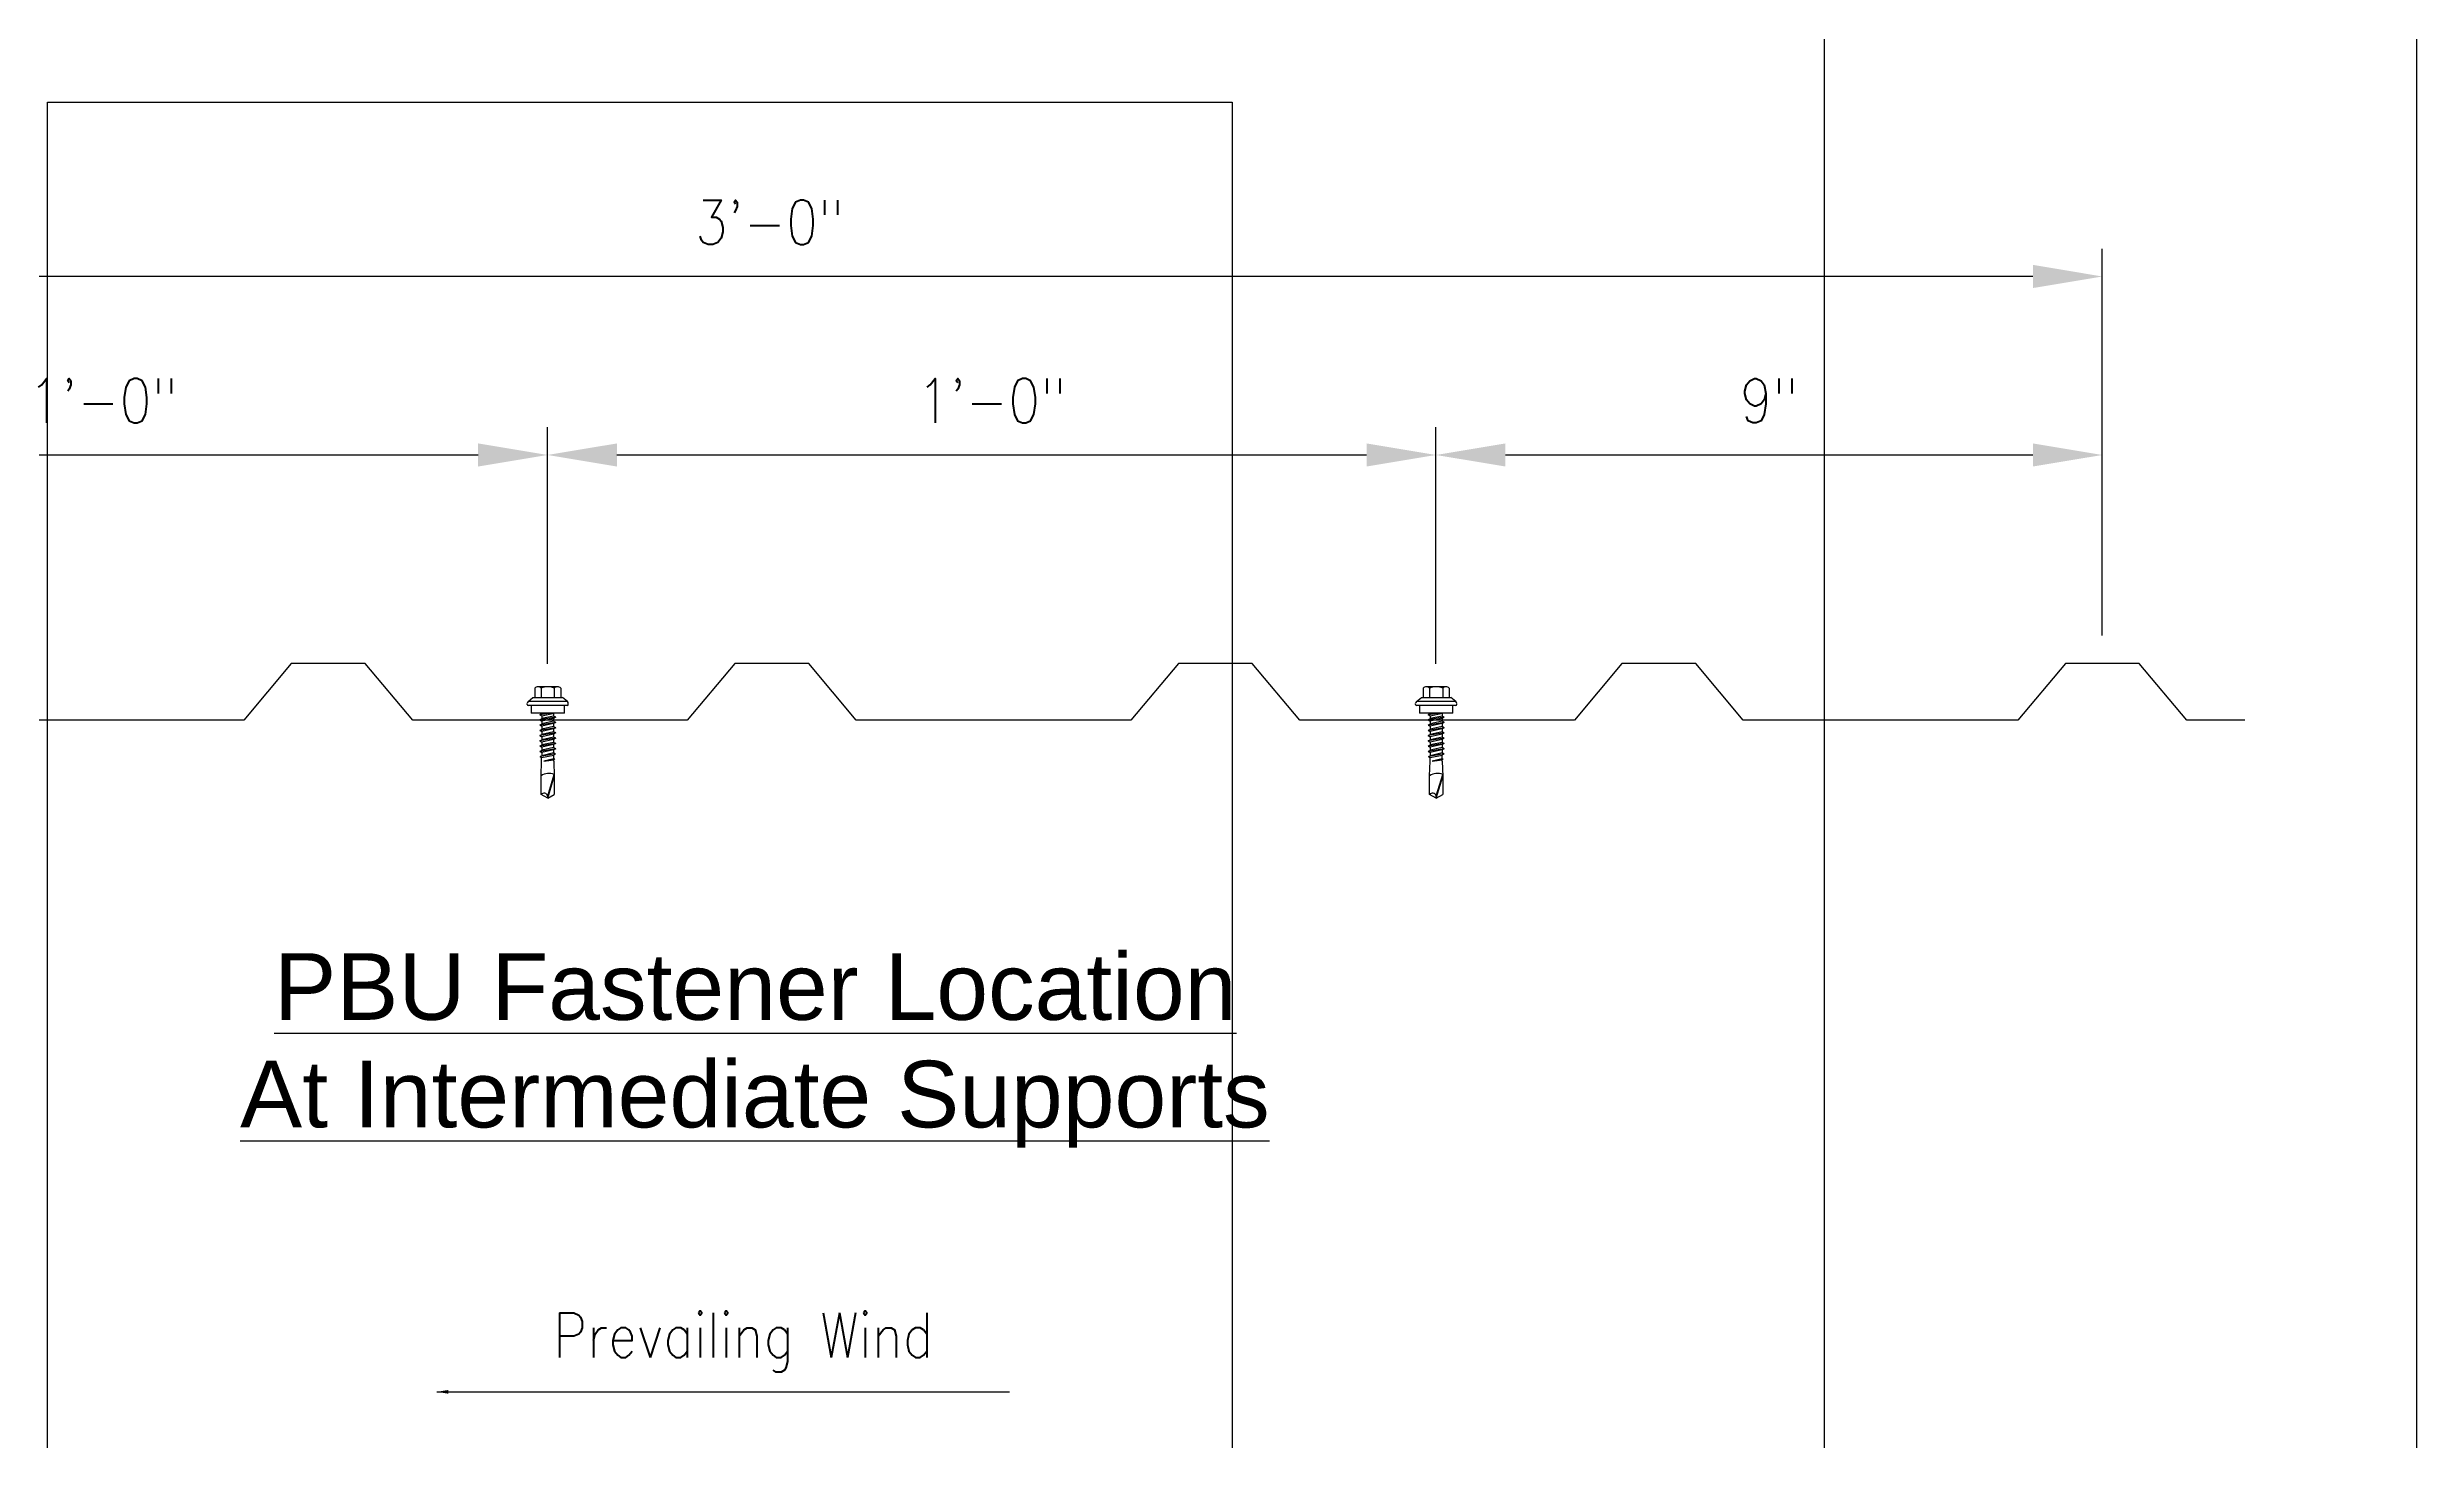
# Model space of a CAD drawing. Header units: inches. Extents: x -24 to 24, y -29.2 to 29.3.
# Drawn here: x -8 to 24, y -8.29 to 10.51 of the extents above; entities that cross this region are included whole.
import ezdxf

# ---------------------------------------------------------------- set-up
doc = ezdxf.new("R2010")
doc.units = ezdxf.units.IN
doc.header["$MEASUREMENT"] = 0
doc.layers.get('DEFPOINTS').update_dxf_attribs({"linetype": 'CONTINUOUS'})
for name, color, linetype in [('NCI_Dimensions', 3, 'CONTINUOUS'), ('NCI_Fasteners', 40, 'CONTINUOUS'), ('NCI_Panels', 152, 'CONTINUOUS'), ('NCI_Text', 3, 'CONTINUOUS')]:
    doc.layers.add(name, color=color, linetype=linetype)
for name, color, linetype, plot in [('NCI_Internal_Info', 7, 'CONTINUOUS', False), ('NCI_Internal_Info @ 2', 7, 'CONTINUOUS', False), ('NCI_Internal_Info @ 4', 7, 'CONTINUOUS', False), ('NCI_Internal_Info @ 6', 7, 'CONTINUOUS', False)]:
    doc.layers.add(name, color=color, linetype=linetype, plot=plot)
doc.styles.add('NCI_Bold', font='arial.ttf')
doc.styles.add('NCI_Detail', font='simplex.shx', dxfattribs={"width": 0.85, "height": 0.1})
doc.styles.add('NCI_DetailNA', font='simplex.shx', dxfattribs={"width": 0.85})
doc.dimstyles.new('NCI_Detail', dxfattribs={"dimtxt": 0.1, "dimasz": 0.15625, "dimexe": 0.0625, "dimexo": 0.0625, "dimgap": 0.0625, "dimtad": 1, "dimdec": 4, "dimzin": 3, "dimdsep": 46, "dimlunit": 4, "dimtxsty": 'NCI_DetailNA', "dimcen": 0.125, "dimclrd": 9, "dimclre": 9, "dimadec": 3, "dimazin": 2, "dimtfac": 0.66667, "dimtdec": 4, "dimtix": 1, "dimtmove": 1, "dimatfit": 3, "dimfxl": 0.18, "dimtolj": 1, "dimtzin": 0, "dimlwd": 25, "dimlwe": 25, "dimarcsym": 0})

# ---------------------------------------------------------------- blocks, each defined once
blk = doc.blocks.new('DetailOutline8511-2')
at = {"layer": 'NCI_Internal_Info'}
blk.add_lwpolyline([(-4, 4.8866), (4, 4.8866), (4, -4.8646), (-4, -4.8646)], close=True, dxfattribs=at)
blk = doc.blocks.new('*U45')
at = {"layer": 'NCI_Internal_Info @ 2', "xscale": 2, "yscale": 2, "zscale": 2}
blk.add_blockref('DetailOutline8511-2', (0, 0), dxfattribs=at)
at = {"layer": 'NCI_Internal_Info @ 4', "xscale": 4, "yscale": 4, "zscale": 4}
blk.add_blockref('DetailOutline8511-2', (0, 0), dxfattribs=at)
at = {"layer": 'NCI_Internal_Info @ 6', "xscale": 6, "yscale": 6, "zscale": 6}
blk.add_blockref('DetailOutline8511-2', (0, 0), dxfattribs=at)
blk = doc.blocks.new('*D35')
at = {"layer": 'DEFPOINTS', "color": 0, "transparency": 16777216}
for p in [(-16.245, 7.419), (-16.245, 2.568), (19.755, 2.568)]:
    blk.add_point(p, dxfattribs=at)
at = {"layer": 'NCI_Dimensions', "color": 9, "lineweight": 25, "transparency": 16777216}
for p, q in [((-16.245, 2.943), (-16.245, 7.794)), ((19.755, 2.943), (19.755, 7.794)), ((18.818, 7.419), (-15.307, 7.419))]:
    blk.add_line(p, q, dxfattribs=at)
at = {"layer": 'NCI_Dimensions', "color": 9, "transparency": 16777216}
for points in [[(-15.307, 7.576), (-15.307, 7.263), (-16.245, 7.419)], [(18.818, 7.576), (18.818, 7.263), (19.755, 7.419)]]:
    blk.add_solid(points, dxfattribs=at)
at = {"layer": 'NCI_Dimensions', "color": 0, "transparency": 16777216, "insert": (1.755, 8.151), "char_height": 0.6, "attachment_point": 5, "style": 'NCI_DetailNA'}
blk.add_mtext('\\A1;3\'-0"', dxfattribs=at)
blk = doc.blocks.new('*D36')
at = {"layer": 'DEFPOINTS', "color": 0, "transparency": 16777216}
for p in [(-1.245, 5.008), (-13.245, 2.568), (-1.245, 1.811)]:
    blk.add_point(p, dxfattribs=at)
at = {"layer": 'NCI_Dimensions', "color": 9, "lineweight": 25, "transparency": 16777216}
for p, q in [((-13.245, 2.943), (-13.245, 5.383)), ((-1.245, 2.186), (-1.245, 5.383)), ((-12.307, 5.008), (-2.182, 5.008))]:
    blk.add_line(p, q, dxfattribs=at)
at = {"layer": 'NCI_Dimensions', "color": 9, "transparency": 16777216}
for points in [[(-12.307, 5.164), (-12.307, 4.852), (-13.245, 5.008)], [(-2.182, 5.164), (-2.182, 4.852), (-1.245, 5.008)]]:
    blk.add_solid(points, dxfattribs=at)
at = {"layer": 'NCI_Dimensions', "color": 0, "transparency": 16777216, "insert": (-7.245, 5.74), "char_height": 0.6, "attachment_point": 5, "style": 'NCI_DetailNA'}
blk.add_mtext('\\A1;1\'-0"', dxfattribs=at)
blk = doc.blocks.new('*D37')
at = {"layer": 'DEFPOINTS', "color": 0, "transparency": 16777216}
for p in [(10.755, 5.008), (-1.245, 2.568), (10.755, 1.811)]:
    blk.add_point(p, dxfattribs=at)
at = {"layer": 'NCI_Dimensions', "color": 9, "lineweight": 25, "transparency": 16777216}
for p, q in [((-1.245, 2.943), (-1.245, 5.383)), ((10.755, 2.186), (10.755, 5.383)), ((-0.307, 5.008), (9.818, 5.008))]:
    blk.add_line(p, q, dxfattribs=at)
at = {"layer": 'NCI_Dimensions', "color": 9, "transparency": 16777216}
for points in [[(-0.307, 5.164), (-0.307, 4.852), (-1.245, 5.008)], [(9.818, 5.164), (9.818, 4.852), (10.755, 5.008)]]:
    blk.add_solid(points, dxfattribs=at)
at = {"layer": 'NCI_Dimensions', "color": 0, "transparency": 16777216, "insert": (4.755, 5.74), "char_height": 0.6, "attachment_point": 5, "style": 'NCI_DetailNA'}
blk.add_mtext('\\A1;1\'-0"', dxfattribs=at)
blk = doc.blocks.new('*D38')
at = {"layer": 'DEFPOINTS', "color": 0, "transparency": 16777216}
for p in [(19.755, 5.008), (10.755, 2.186), (19.755, 2.193)]:
    blk.add_point(p, dxfattribs=at)
at = {"layer": 'NCI_Dimensions', "color": 9, "lineweight": 25, "transparency": 16777216}
for p, q in [((10.755, 2.561), (10.755, 5.383)), ((19.755, 2.568), (19.755, 5.383)), ((11.693, 5.008), (18.818, 5.008))]:
    blk.add_line(p, q, dxfattribs=at)
at = {"layer": 'NCI_Dimensions', "color": 9, "transparency": 16777216}
for points in [[(11.693, 5.164), (11.693, 4.852), (10.755, 5.008)], [(18.818, 5.164), (18.818, 4.852), (19.755, 5.008)]]:
    blk.add_solid(points, dxfattribs=at)
at = {"layer": 'NCI_Dimensions', "color": 0, "transparency": 16777216, "insert": (15.255, 5.74), "char_height": 0.6, "attachment_point": 5, "style": 'NCI_DetailNA'}
blk.add_mtext('\\A1;9"', dxfattribs=at)
blk = doc.blocks.new('#17A')
at = {"layer": 'NCI_Fasteners', "linetype": 'Continuous', "ltscale": 2}
for p, q in [((-0.176, 0.336), (-0.176, 0.21)), ((0.132, 0.355), (-0.132, 0.355)), ((-0.088, 0.336), (-0.088, 0.21)), ((0.088, 0.336), (0.088, 0.21)), ((0.176, 0.336), (0.176, 0.21)), ((-0.277, 0.116), (-0.277, 0.131)), ((-0.266, 0.154), (-0.2, 0.21)), ((0.266, 0.154), (-0.266, 0.154)), ((0.266, 0.1), (-0.266, 0.1)), ((-0.225, 0.1), (-0.225, 0)), ((0.225, 0), (-0.225, 0)), ((-0.2, 0.21), (0.2, 0.21)), ((-0.107, -0.021), (0.019, 0)), ((-0.08, -0.005), (-0.08, 0)), ((-0.08, -0.005), (-0.057, 0)), ((-0.08, -0.037), (0.085, 0)), ((0.266, 0.154), (0.2, 0.21)), ((0.225, 0), (0.225, 0.1)), ((0.277, 0.116), (0.277, 0.131)), ((-0.107, -0.021), (-0.08, -0.005)), ((-0.107, -0.021), (-0.08, -0.037)), ((0.108, -0.056), (-0.107, -0.092)), ((-0.107, -0.092), (-0.08, -0.076)), ((-0.107, -0.092), (-0.08, -0.108)), ((0.108, -0.127), (-0.107, -0.163)), ((-0.107, -0.163), (-0.08, -0.147)), ((-0.107, -0.163), (-0.08, -0.179)), ((0.108, -0.198), (-0.107, -0.234)), ((-0.107, -0.234), (-0.08, -0.218)), ((-0.107, -0.234), (-0.08, -0.25)), ((0.108, -0.269), (-0.107, -0.305)), ((-0.107, -0.305), (-0.08, -0.289)), ((-0.107, -0.305), (-0.08, -0.321)), ((-0.08, -0.037), (-0.08, -0.076)), ((0.08, -0.041), (-0.08, -0.076)), ((0.08, -0.072), (-0.08, -0.108)), ((-0.08, -0.108), (-0.08, -0.147)), ((0.08, -0.112), (-0.08, -0.147)), ((0.08, -0.143), (-0.08, -0.179)), ((-0.08, -0.179), (-0.08, -0.218)), ((0.08, -0.183), (-0.08, -0.218)), ((0.08, -0.214), (-0.08, -0.25)), ((-0.08, -0.25), (-0.08, -0.289)), ((0.08, -0.254), (-0.08, -0.289)), ((0.08, -0.285), (-0.08, -0.321)), ((0.08, -0.001), (0.08, -0.041)), ((0.108, -0.056), (0.08, -0.041)), ((0.108, -0.056), (0.08, -0.072)), ((0.08, -0.072), (0.08, -0.112)), ((0.108, -0.127), (0.08, -0.112)), ((0.108, -0.127), (0.08, -0.143)), ((0.08, -0.143), (0.08, -0.183)), ((0.108, -0.198), (0.08, -0.183)), ((0.108, -0.198), (0.08, -0.214)), ((0.08, -0.214), (0.08, -0.254)), ((0.108, -0.269), (0.08, -0.254)), ((0.108, -0.269), (0.08, -0.285)), ((0.08, -0.285), (0.08, -0.325)), ((0.108, -0.34), (-0.107, -0.376)), ((-0.107, -0.376), (-0.08, -0.36)), ((-0.107, -0.376), (-0.08, -0.392)), ((0.108, -0.411), (-0.107, -0.447)), ((-0.107, -0.447), (-0.08, -0.431)), ((-0.107, -0.447), (-0.08, -0.463)), ((0.108, -0.482), (-0.107, -0.518)), ((-0.107, -0.518), (-0.08, -0.502)), ((-0.107, -0.518), (-0.08, -0.534)), ((-0.103, -0.588), (-0.081, -0.576)), ((-0.103, -0.588), (-0.082, -0.601)), ((0.107, -0.553), (-0.101, -0.588)), ((-0.083, -0.65), (-0.082, -0.601)), ((-0.082, -0.601), (0.081, -0.568)), ((-0.08, -0.534), (-0.081, -0.576)), ((0.08, -0.538), (-0.081, -0.576)), ((-0.08, -0.321), (-0.08, -0.36)), ((0.08, -0.325), (-0.08, -0.36)), ((0.08, -0.356), (-0.08, -0.392)), ((-0.08, -0.392), (-0.08, -0.431)), ((0.08, -0.396), (-0.08, -0.431)), ((0.08, -0.427), (-0.08, -0.463)), ((-0.08, -0.463), (-0.08, -0.502)), ((0.08, -0.467), (-0.08, -0.502)), ((0.08, -0.498), (-0.08, -0.534)), ((0.082, -0.617), (-0.054, -0.65)), ((0.096, -0.624), (-0.054, -0.65)), ((-0.054, -0.65), (0.083, -0.632)), ((0.108, -0.34), (0.08, -0.325)), ((0.108, -0.34), (0.08, -0.356)), ((0.08, -0.356), (0.08, -0.396)), ((0.108, -0.411), (0.08, -0.396)), ((0.108, -0.411), (0.08, -0.427)), ((0.08, -0.427), (0.08, -0.467)), ((0.108, -0.482), (0.08, -0.467)), ((0.108, -0.482), (0.08, -0.498)), ((0.08, -0.498), (0.08, -0.538)), ((0.107, -0.553), (0.08, -0.538)), ((0.107, -0.553), (0.081, -0.568)), ((0.082, -0.617), (0.081, -0.568)), ((0.096, -0.624), (0.082, -0.617)), ((0.096, -0.624), (0.083, -0.632)), ((0.083, -0.65), (0.083, -0.632)), ((-0.089, -0.847), (-0.083, -0.65)), ((-0.089, -1.099), (-0.089, -0.847)), ((0, -1.12), (0.088, -0.831)), ((0, -1.15), (0.088, -0.859)), ((0.083, -0.65), (0.088, -0.859)), ((0.088, -0.859), (0.088, -1.099)), ((0, -1.15), (-0.089, -1.099)), ((0, -1.15), (0.088, -1.099)), ((0, -1.15), (0, -1.12))]:
    blk.add_line(p, q, dxfattribs=at)
for centre, radius, start, end in [((-0.132, 0.296), 0.0592, 41.9753, 138.0247), ((0, 0.148), 0.207, 64.8855, 115.1145), ((0.132, 0.296), 0.0592, 41.9753, 138.0247), ((-0.251, 0.132), 0.0263, 123.1251, 181.7405), ((-0.262, 0.116), 0.016, 178.3563, 255.1998), ((0.251, 0.132), 0.0263, 358.2595, 56.8749), ((0.262, 0.116), 0.016, 284.8002, 1.6437), ((0.016, -1.019), 0.202, 69.201, 121.2417), ((-0.051, -1.136), 0.0532, 18.1645, 135.4057)]:
    blk.add_arc(centre, radius, start, end, dxfattribs=at)
at = {"layer": 'DEFPOINTS', "style": 'NCI_Detail', "width": 0.85, "flags": 1}
for tag, p in [('SPACING', (0.411, 0.052)), ('BDESC', (0.411, 0.155)), ('PARTID', (0.411, 0.121)), ('PARTNO', (0.411, 0.087)), ('LINFT', (0.411, 0.018)), ('FINISH', (0.411, -0.016)), ('GAGE', (0.411, -0.05))]:
    blk.add_attdef(tag, p, '', height=0.02, dxfattribs=at)

msp = doc.modelspace()

# ---------------------------------------------------------------- linework, layer by layer
at = {"layer": 'NCI_Panels'}
msp.add_lwpolyline([(21.68101, 1.42809), (20.89637, 1.42809), (20.25461, 2.19291), (19.25622, 2.19291), (18.61446, 1.42809), (14.90599, 1.42809), (14.26423, 2.19291), (13.26583, 2.19291), (12.62407, 1.42809), (8.9156, 1.42809), (8.27384, 2.19291), (7.27545, 2.19291), (6.63369, 1.42809), (2.92522, 1.42809), (2.28346, 2.19291), (1.28506, 2.19291), (0.6433, 1.42809), (-3.06517, 1.42809), (-3.70693, 2.19291), (-4.70532, 2.19291), (-5.34708, 1.42809), (-9.05555, 1.42809)], dxfattribs=at)

# ---------------------------------------------------------------- block references
at = {"layer": 'NCI_Fasteners'}
for p in [(-1.2422, 1.52216), (10.75767, 1.52216)]:
    msp.add_blockref('#17A', p, dxfattribs=at)
at = {"layer": 'NCI_Internal_Info'}
msp.add_blockref('*U45', (0, 0), dxfattribs=at)

# ---------------------------------------------------------------- texts
at = {"layer": 'NCI_Dimensions', "style": 'NCI_Bold'}
for s, p in [('%%UPBU Fastener Location', (-4.93703, -2.62218)), ('%%UAt Intermediate Supports', (-5.39759, -4.07505))]:
    msp.add_text(s, height=0.9, dxfattribs=at).set_placement(p)
at = {"layer": 'NCI_Text', "style": 'NCI_Detail', "width": 0.85}
msp.add_text('Prevailing Wind', height=0.6, dxfattribs=at).set_placement((-1.17173, -7.18154))

# ---------------------------------------------------------------- dimensions: what is measured, and where the dimension line sits
at = {"layer": 'NCI_Dimensions'}
dim = msp.add_linear_dim(base=(-16.24458, 7.41933), p1=(19.75542, 2.56791), p2=(-16.24458, 2.56791), angle=180, dimstyle='NCI_Detail', dxfattribs=at)
dim.commit()
dim.dimension.update_dxf_attribs({"geometry": '*D35', "text_midpoint": (1.75542, 8.15148)})
for base, p1, p2, picture, middle in [((-1.24472, 5.00821), (-13.24458, 2.56791), (-1.24472, 1.81072), '*D36', (-7.24465, 5.74035)), ((10.75514, 5.00821), (-1.24472, 2.56791), (10.75514, 1.81072), '*D37', (4.75521, 5.74035)), ((19.75542, 5.00821), (10.75514, 2.18572), (19.75542, 2.19291), '*D38', (15.25528, 5.74035))]:
    dim = msp.add_linear_dim(base=base, p1=p1, p2=p2, dimstyle='NCI_Detail', dxfattribs=at)
    dim.commit()
    dim.dimension.update_dxf_attribs({"geometry": picture, "text_midpoint": middle})

# ---------------------------------------------------------------- leaders
at = {"layer": 'NCI_Fasteners'}
msp.add_leader([(-2.73903, -7.64715), (2.59827, -7.64715), (4.99678, -7.64715)], dimstyle='NCI_Detail', override={"dimscale": 0, "dimgap": 0.0625, "dimtad": 0}, dxfattribs=at)

doc.saveas('drawing.dxf')
